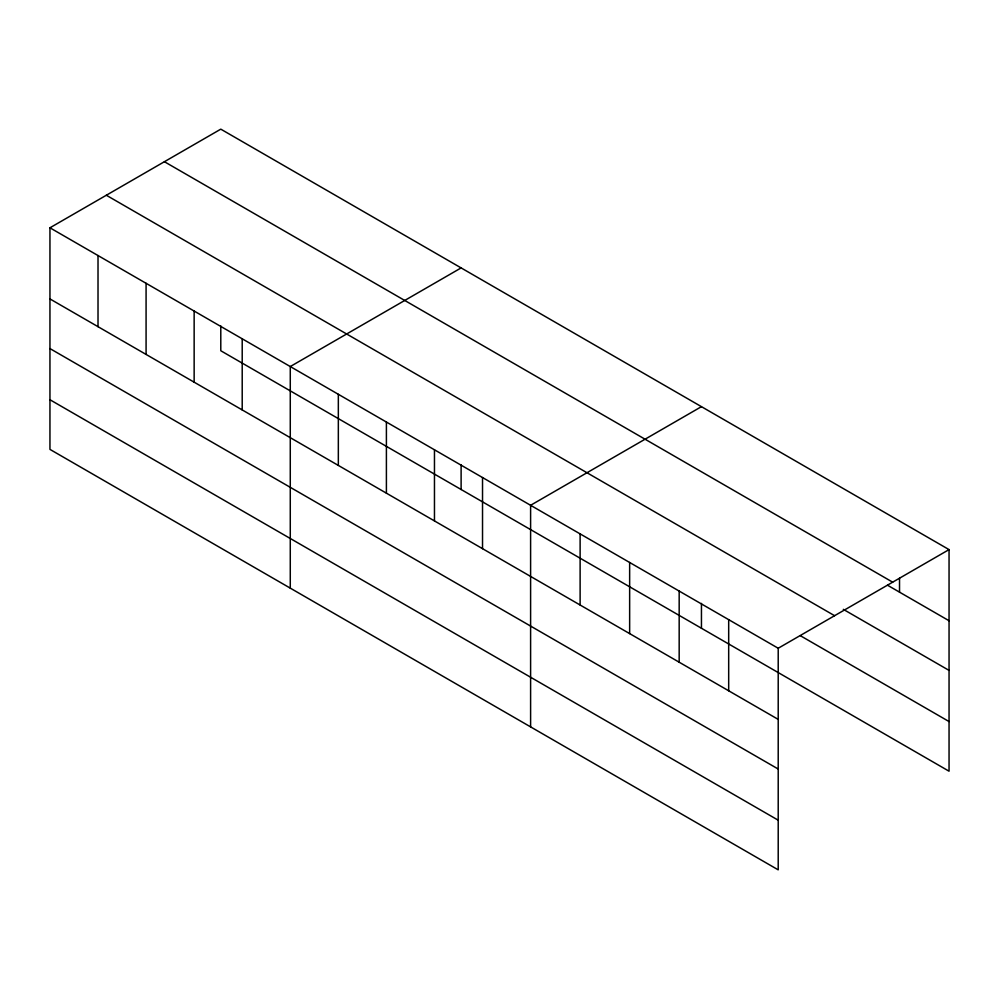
<?xml version="1.0" encoding="UTF-8"?>
<svg xmlns="http://www.w3.org/2000/svg" width="999" height="999" viewBox="0 0 999 999"><rect width="100%" height="100%" fill="white"/><g stroke="black" fill="none" stroke-linecap="round" stroke-linejoin="round"><path stroke-width="1.5" d="M778.209 769.03L778.209 648.251L49.95 227.797L49.95 449.388L778.209 869.842L778.209 769.03L49.95 348.576M220.791 325.924L220.791 350.749L949.05 771.203L949.05 549.612L220.791 129.158L49.95 227.797M461.113 267.907L290.272 366.546L290.272 588.136M701.448 406.655L530.606 505.294L530.606 726.885M778.209 648.251L949.05 549.612M164.41 161.713L892.669 582.167M887.487 585.202L949.05 620.741M843.318 609.353L949.05 670.391M106.331 195.242L834.59 615.696M800.486 635.776L949.05 721.553M49.95 298.926L778.209 719.38M49.95 399.737L778.209 820.191M899.525 578.234L899.525 592.157M728.683 619.655L728.683 690.784M701.448 603.421L701.448 628.259M679.17 591.071L679.17 662.2M629.645 562.474L629.645 633.603M580.119 533.891L580.119 605.007M482.529 477.547L482.529 548.676M461.113 464.672L461.113 489.498M434.465 449.787L434.465 520.916M386.401 422.04L386.401 493.169M338.336 394.293L338.336 465.422M242.208 338.798L242.208 409.927M194.143 311.039L194.143 382.167M146.079 283.291L146.079 354.42M98.014 255.544L98.014 326.673"/></g></svg>
